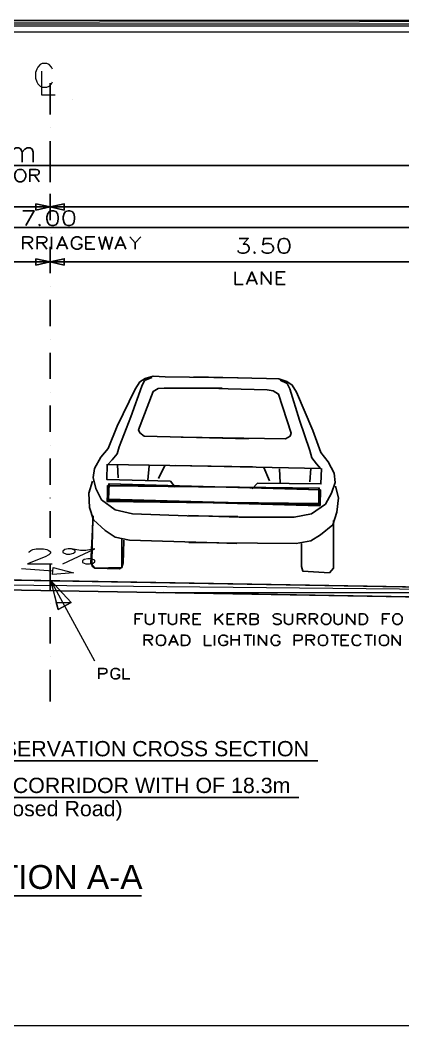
# Model space of a CAD drawing. Header units: inches. Extents: x 11 to 850, y 10 to 598.
# Drawn here: x 369.9 to 481.8, y 301.1 to 597.9 of the extents above; entities that cross this region are included whole.
import ezdxf

# ---------------------------------------------------------------- set-up
doc = ezdxf.new("R2010")
doc.units = ezdxf.units.IN
doc.header["$MEASUREMENT"] = 0
doc.layers.add('PDF_Geometry', color=7, linetype='Continuous')
doc.layers.add('PDF_Text', color=7, linetype='Continuous')
doc.styles.add('PDF Arial', font='arial.ttf')

msp = doc.modelspace()

# ---------------------------------------------------------------- linework, layer by layer
at = {"layer": 'PDF_Geometry', "lineweight": 0}
for points in [[(849.77, 597.95), (12.36, 596.91), (11.32, 597.95), (849.77, 597.95)], [(848.73, 596.91), (849.77, 597.95), (12.36, 596.91), (848.73, 596.91)], [(743.17, 150.35), (743.17, 596.19), (13.86, 596.19), (13.86, 12.88)], [(14.51, 304.11), (742.33, 304.11), (742.33, 594.5), (14.51, 594.5), (14.51, 304.11)], [(379.56, 437.96), (385.47, 436.46), (379.36, 435.94), (379.56, 437.96)], [(378.78, 434.32), (380.47, 427.75), (384.82, 427.75), (378.78, 434.32)], [(378.78, 434.32), (384.82, 427.75), (384.82, 427.75), (378.78, 434.32)], [(380.47, 427.75), (384.82, 427.75), (381.05, 425.73), (380.47, 427.75)]]:
    msp.add_lwpolyline(points, dxfattribs=at)
at = {"layer": 'PDF_Geometry', "lineweight": 20}
for points in [[(379.36, 583.64), (379.04, 584.29), (378.39, 585), (377.74, 585.33), (376.37, 585.33), (375.72, 585), (375.07, 584.29), (374.74, 583.64), (374.42, 582.66), (374.42, 581.04), (374.74, 580), (375.07, 579.35), (375.72, 578.7), (376.37, 578.37), (377.74, 578.37), (378.39, 578.7), (379.04, 579.35), (379.36, 580)], [(376.17, 583.12), (376.17, 576.16), (380.14, 576.16)], [(372.53, 442.38), (372.53, 442.58), (373.05, 442.97), (373.57, 443.23), (374.61, 443.42), (376.69, 443.42), (377.74, 443.23), (378.26, 442.97), (378.78, 442.58), (378.78, 442.19), (378.26, 441.73), (377.21, 441.15), (372.01, 439.06), (379.3, 439.06)], [(382.42, 439.06), (391.72, 443.42), (390.68, 443.23), (389.12, 442.97), (387.56, 442.97), (385.99, 443.23), (384.95, 443.42), (383.91, 443.42), (382.94, 443.23), (382.42, 442.77), (382.42, 442.38), (383.46, 441.93), (384.43, 441.93), (385.47, 442.19), (385.99, 442.58), (385.99, 442.97), (384.95, 443.42)], [(389.64, 440.49), (388.6, 440.3), (388.08, 439.91), (388.08, 439.45), (389.12, 439.06), (390.16, 439.06), (391.2, 439.26), (391.72, 439.65), (391.72, 440.1), (390.68, 440.49), (389.64, 440.49)], [(578.05, 430.67), (179.25, 437.63)], [(379.49, 436.92), (370.32, 437.63)], [(578.05, 427.75), (179.25, 434.71)], [(378.78, 434.32), (391.65, 410.71)], [(384.82, 427.75), (378.78, 434.32), (381.05, 425.73), (384.82, 427.75)]]:
    msp.add_lwpolyline(points, dxfattribs=at)
at = {"layer": 'PDF_Geometry', "lineweight": 25}
for points in [[(378.65, 579.61), (378.65, 570.37)], [(385.15, 574.66), (385.15, 574.66)], [(378.65, 566.53), (378.65, 566.53)], [(378.65, 562.63), (378.65, 554.96)], [(367.2, 559.45), (368.04, 560.29), (368.63, 560.62), (369.54, 560.62), (370.13, 560.29), (370.45, 559.45), (370.45, 556.45)], [(370.45, 559.45), (371.3, 560.29), (371.95, 560.62), (372.79, 560.62), (373.38, 560.29), (373.7, 559.45), (373.7, 556.45)], [(378.65, 550.6), (378.65, 558.79)], [(74.6, 555.54), (682.75, 555.54)], [(369.54, 554.37), (369.15, 554.24), (368.76, 553.85), (368.57, 553.53), (368.37, 553.01), (368.37, 552.16), (368.57, 551.64), (368.76, 551.25), (369.15, 550.93), (369.54, 550.73), (370.32, 550.73), (370.71, 550.93), (371.1, 551.25), (371.3, 551.64), (371.56, 552.16), (371.56, 553.01), (371.3, 553.53), (371.1, 553.85), (370.71, 554.24), (370.32, 554.37), (369.54, 554.37)], [(372.73, 550.73), (372.73, 554.37), (374.48, 554.37), (375.07, 554.24), (375.26, 554.05), (375.46, 553.72), (375.46, 553.33), (375.26, 553.01), (375.07, 552.81), (374.48, 552.68), (372.73, 552.68)], [(374.09, 552.68), (375.46, 550.73)], [(378.65, 551.06), (378.65, 551.06)], [(378.65, 547.22), (378.65, 539.48)], [(74.6, 543.38), (378.65, 543.38)], [(374.48, 544.29), (378.65, 543.38), (374.48, 542.47), (374.48, 544.29)], [(382.81, 542.47), (378.65, 543.38), (382.81, 544.29), (382.81, 542.47)], [(378.65, 543.38), (682.75, 543.38)], [(370.65, 542.28), (373.96, 542.28), (371.56, 537.92)], [(379.17, 542.28), (378.45, 542.08), (378, 541.5), (377.74, 540.45), (377.74, 539.8), (378, 538.76), (378.45, 538.18), (379.17, 537.92), (379.62, 537.92), (380.34, 538.18), (380.86, 538.76), (381.05, 539.8), (381.05, 540.45), (380.86, 541.5), (380.34, 542.08), (379.62, 542.28), (379.17, 542.28)], [(383.91, 542.28), (383.2, 542.08), (382.74, 541.5), (382.48, 540.45), (382.48, 539.8), (382.74, 538.76), (383.2, 538.18), (383.91, 537.92), (384.37, 537.92), (385.08, 538.18), (385.6, 538.76), (385.8, 539.8), (385.8, 540.45), (385.6, 541.5), (385.08, 542.08), (384.37, 542.28), (383.91, 542.28)], [(262.36, 537.4), (494.99, 537.4)], [(375.59, 538.37), (375.39, 538.18), (375.59, 537.92), (375.85, 538.18)], [(370.71, 531.02), (370.71, 534.67), (372.53, 534.67), (373.12, 534.47), (373.31, 534.34), (373.51, 533.95), (373.51, 533.63), (373.31, 533.3), (373.12, 533.11), (372.53, 532.91), (370.71, 532.91)], [(374.87, 531.02), (374.87, 534.67), (376.69, 534.67), (377.28, 534.47), (377.48, 534.34), (377.67, 533.95), (377.67, 533.63), (377.48, 533.3), (377.28, 533.11), (376.69, 532.91), (374.87, 532.91)], [(378.65, 535.58), (378.65, 535.58)], [(379.04, 531.02), (379.04, 534.67)], [(380.6, 531.02), (382.22, 534.67), (383.78, 531.02)], [(387.95, 533.82), (387.75, 534.15), (387.36, 534.47), (386.97, 534.67), (386.19, 534.67), (385.8, 534.47), (385.34, 534.15), (385.15, 533.82), (384.95, 533.3), (384.95, 532.39), (385.15, 531.87), (385.34, 531.54), (385.8, 531.22), (386.19, 531.02), (386.97, 531.02), (387.36, 531.22), (387.75, 531.54), (387.95, 531.87), (387.95, 532.39), (386.97, 532.39)], [(389.12, 531.02), (389.12, 534.67), (391.72, 534.67)], [(392.89, 534.67), (393.86, 531.02), (394.84, 534.67), (395.88, 531.02), (396.86, 534.67)], [(397.64, 531.02), (399.2, 534.67), (400.82, 531.02)], [(401.99, 534.67), (403.55, 532.91), (405.18, 534.67)], [(372.14, 532.91), (373.51, 531.02)], [(376.3, 532.91), (377.67, 531.02)], [(378.65, 531.74), (378.65, 524)], [(381.25, 532.26), (383.2, 532.26)], [(389.12, 532.91), (390.74, 532.91)], [(398.22, 532.26), (400.24, 532.26)], [(403.55, 532.91), (403.55, 531.02)], [(433.99, 534.21), (436.59, 534.21), (435.16, 532.52), (435.88, 532.52), (436.4, 532.33), (436.59, 532.13), (436.85, 531.48), (436.85, 531.09), (436.59, 530.44), (436.14, 530.05), (435.42, 529.85), (434.71, 529.85), (433.99, 530.05), (433.8, 530.24), (433.54, 530.63)], [(443.49, 534.21), (441.15, 534.21), (440.88, 532.33), (441.15, 532.52), (441.86, 532.72), (442.58, 532.72), (443.29, 532.52), (443.75, 532.13), (444.01, 531.48), (444.01, 531.09), (443.75, 530.44), (443.29, 530.05), (442.58, 529.85), (441.86, 529.85), (441.15, 530.05), (440.88, 530.24), (440.62, 530.63)], [(446.8, 534.21), (446.09, 533.95), (445.63, 533.37), (445.37, 532.33), (445.37, 531.67), (445.63, 530.63), (446.09, 530.05), (446.8, 529.85), (447.32, 529.85), (448.04, 530.05), (448.49, 530.63), (448.75, 531.67), (448.75, 532.33), (448.49, 533.37), (448.04, 533.95), (447.32, 534.21), (446.8, 534.21)], [(378.65, 525.69), (378.65, 529.14)], [(389.12, 531.02), (391.72, 531.02)], [(438.54, 530.24), (438.28, 530.05), (438.54, 529.85), (438.74, 530.05)], [(257.35, 527.32), (378.65, 527.32)], [(374.48, 528.23), (378.65, 527.32), (374.48, 526.41), (374.48, 528.23)], [(382.81, 526.41), (378.65, 527.32), (382.81, 528.23), (382.81, 526.41)], [(378.65, 527.32), (499.94, 527.32)], [(432.76, 524.39), (432.76, 520.75), (435.16, 520.75)], [(436.14, 520.75), (437.7, 524.39), (439.26, 520.75)], [(440.49, 520.75), (440.49, 524.39), (443.23, 520.75), (443.23, 524.39)], [(444.85, 520.75), (444.85, 524.39), (447.39, 524.39)], [(444.85, 522.63), (446.41, 522.63)], [(378.65, 520.16), (378.65, 520.1)], [(436.72, 521.92), (438.67, 521.92)], [(444.85, 520.75), (447.39, 520.75)], [(378.65, 516.26), (378.65, 508.52)], [(378.65, 504.69), (378.65, 504.69)], [(378.65, 500.78), (378.65, 493.11)], [(378.65, 489.21), (378.65, 489.21)], [(378.65, 485.37), (378.65, 477.63)], [(378.65, 473.73), (378.65, 473.73)], [(378.65, 469.89), (378.65, 462.15)], [(378.65, 458.31), (378.65, 458.25)], [(378.65, 454.41), (378.65, 446.67)], [(378.65, 442.84), (378.65, 442.84)], [(378.65, 438.93), (378.65, 431.19)], [(378.65, 427.36), (378.65, 427.36)], [(378.65, 423.46), (378.65, 415.78)], [(403.55, 421.31), (403.55, 424.43), (405.77, 424.43)], [(403.55, 422.94), (404.92, 422.94)], [(406.55, 424.43), (406.55, 422.22), (406.74, 421.76), (407.07, 421.5), (407.59, 421.31), (407.91, 421.31), (408.43, 421.5), (408.76, 421.76), (408.95, 422.22), (408.95, 424.43)], [(410.25, 424.43), (412.66, 424.43)], [(411.42, 424.43), (411.42, 421.31)], [(413.31, 424.43), (413.31, 422.22), (413.44, 421.76), (413.83, 421.5), (414.29, 421.31), (414.68, 421.31), (415.13, 421.5), (415.52, 421.76), (415.65, 422.22), (415.65, 424.43)], [(417.02, 421.31), (417.02, 424.43), (418.51, 424.43), (419.03, 424.3), (419.16, 424.11), (419.36, 423.85), (419.36, 423.52), (419.16, 423.26), (419.03, 423.13), (418.51, 422.94), (417.02, 422.94)], [(418.19, 422.94), (419.36, 421.31)], [(420.53, 421.31), (420.53, 424.43), (422.74, 424.43)], [(420.53, 422.94), (421.89, 422.94)], [(426.9, 421.31), (426.9, 424.43)], [(429.31, 424.43), (426.9, 422.35)], [(427.75, 423.13), (429.31, 421.31)], [(430.48, 421.31), (430.48, 424.43), (432.63, 424.43)], [(430.48, 422.94), (431.78, 422.94)], [(433.67, 421.31), (433.67, 424.43), (435.16, 424.43), (435.68, 424.3), (435.81, 424.11), (436.01, 423.85), (436.01, 423.52), (435.81, 423.26), (435.68, 423.13), (435.16, 422.94), (433.67, 422.94)], [(434.84, 422.94), (436.01, 421.31)], [(438.67, 422.94), (439.19, 422.8), (439.39, 422.67), (439.52, 422.35), (439.52, 421.89), (439.39, 421.63), (439.19, 421.5), (438.67, 421.31), (437.18, 421.31), (437.18, 424.43), (438.67, 424.43), (439.19, 424.3), (439.39, 424.11), (439.52, 423.85), (439.52, 423.52), (439.39, 423.26), (439.19, 423.13), (438.67, 422.94), (437.18, 422.94)], [(446.28, 423.98), (445.89, 424.3), (445.44, 424.43), (444.72, 424.43), (444.27, 424.3), (443.88, 423.98), (443.88, 423.72), (444.07, 423.39), (444.27, 423.26), (444.59, 423.13), (445.57, 422.8), (445.89, 422.67), (446.09, 422.54), (446.28, 422.22), (446.28, 421.76), (445.89, 421.5), (445.44, 421.31), (444.72, 421.31), (444.27, 421.5), (443.88, 421.76)], [(447.26, 424.43), (447.26, 422.22), (447.45, 421.76), (447.78, 421.5), (448.3, 421.31), (448.62, 421.31), (449.14, 421.5), (449.47, 421.76), (449.6, 422.22), (449.6, 424.43)], [(450.97, 421.31), (450.97, 424.43), (452.46, 424.43), (452.98, 424.3), (453.18, 424.11), (453.31, 423.85), (453.31, 423.52), (453.18, 423.26), (452.98, 423.13), (452.46, 422.94), (450.97, 422.94)], [(452.14, 422.94), (453.31, 421.31)], [(454.48, 421.31), (454.48, 424.43), (456.04, 424.43), (456.49, 424.3), (456.69, 424.11), (456.88, 423.85), (456.88, 423.52), (456.69, 423.26), (456.49, 423.13), (456.04, 422.94), (454.48, 422.94)], [(455.65, 422.94), (456.88, 421.31)], [(459.03, 424.43), (458.7, 424.3), (458.38, 423.98), (458.18, 423.72), (458.05, 423.26), (458.05, 422.54), (458.18, 422.09), (458.38, 421.76), (458.7, 421.5), (459.03, 421.31), (459.68, 421.31), (460.07, 421.5), (460.4, 421.76), (460.53, 422.09), (460.72, 422.54), (460.72, 423.26), (460.53, 423.72), (460.4, 423.98), (460.07, 424.3), (459.68, 424.43), (459.03, 424.43)], [(461.7, 424.43), (461.7, 422.22), (461.89, 421.76), (462.22, 421.5), (462.74, 421.31), (463.06, 421.31), (463.58, 421.5), (463.91, 421.76), (464.1, 422.22), (464.1, 424.43)], [(465.4, 421.31), (465.4, 424.43), (467.81, 421.31), (467.81, 424.43)], [(469.11, 421.31), (469.11, 424.43), (470.28, 424.43), (470.8, 424.3), (471.13, 423.98), (471.32, 423.72), (471.45, 423.26), (471.45, 422.54), (471.32, 422.09), (471.13, 421.76), (470.8, 421.5), (470.28, 421.31), (469.11, 421.31)], [(475.87, 421.31), (475.87, 424.43), (478.02, 424.43)], [(475.87, 422.94), (477.17, 422.94)], [(479.91, 424.43), (479.58, 424.3), (479.19, 423.98), (479.06, 423.72), (478.87, 423.26), (478.87, 422.54), (479.06, 422.09), (479.19, 421.76), (479.58, 421.5), (479.91, 421.31), (480.56, 421.31), (480.88, 421.5), (481.21, 421.76), (481.4, 422.09), (481.6, 422.54), (481.6, 423.26), (481.4, 423.72), (481.21, 423.98), (480.88, 424.3), (480.56, 424.43), (479.91, 424.43)], [(420.53, 421.31), (422.74, 421.31)], [(430.48, 421.31), (432.63, 421.31)], [(406.16, 415.2), (406.16, 418.25), (407.72, 418.25), (408.17, 418.12), (408.37, 417.99), (408.56, 417.67), (408.56, 417.41), (408.37, 417.08), (408.17, 416.95), (407.72, 416.82), (406.16, 416.82)], [(407.33, 416.82), (408.56, 415.2)], [(410.71, 418.25), (410.38, 418.12), (410.06, 417.8), (409.86, 417.54), (409.73, 417.08), (409.73, 416.37), (409.86, 415.91), (410.06, 415.59), (410.38, 415.33), (410.71, 415.2), (411.36, 415.2), (411.75, 415.33), (412.07, 415.59), (412.2, 415.91), (412.4, 416.37), (412.4, 417.08), (412.2, 417.54), (412.07, 417.8), (411.75, 418.12), (411.36, 418.25), (410.71, 418.25)], [(413.37, 415.2), (414.74, 418.25), (416.11, 415.2)], [(413.9, 416.24), (415.59, 416.24)], [(417.08, 415.2), (417.08, 418.25), (418.25, 418.25), (418.77, 418.12), (419.1, 417.8), (419.29, 417.54), (419.49, 417.08), (419.49, 416.37), (419.29, 415.91), (419.1, 415.59), (418.77, 415.33), (418.25, 415.2), (417.08, 415.2)], [(423.85, 418.25), (423.85, 415.2), (425.86, 415.2)], [(426.71, 415.2), (426.71, 418.25)], [(430.54, 417.54), (430.41, 417.8), (430.02, 418.12), (429.7, 418.25), (429.05, 418.25), (428.72, 418.12), (428.4, 417.8), (428.2, 417.54), (428.01, 417.08), (428.01, 416.37), (428.2, 415.91), (428.4, 415.59), (428.72, 415.33), (429.05, 415.2), (429.7, 415.2), (430.02, 415.33), (430.41, 415.59), (430.54, 415.91), (430.54, 416.37), (429.7, 416.37)], [(431.58, 415.2), (431.58, 418.25)], [(431.58, 416.82), (433.93, 416.82)], [(433.93, 418.25), (433.93, 415.2)], [(435.29, 418.25), (437.63, 418.25)], [(436.46, 418.25), (436.46, 415.2)], [(438.28, 415.2), (438.28, 418.25)], [(439.65, 415.2), (439.65, 418.25), (441.99, 415.2), (441.99, 418.25)], [(445.83, 417.54), (445.7, 417.8), (445.37, 418.12), (445.05, 418.25), (444.33, 418.25), (444.01, 418.12), (443.68, 417.8), (443.49, 417.54), (443.36, 417.08), (443.36, 416.37), (443.49, 415.91), (443.68, 415.59), (444.01, 415.33), (444.33, 415.2), (445.05, 415.2), (445.37, 415.33), (445.7, 415.59), (445.83, 415.91), (445.83, 416.37), (445.05, 416.37)], [(450.05, 415.2), (450.05, 418.25), (451.55, 418.25), (452.07, 418.12), (452.27, 417.99), (452.4, 417.67), (452.4, 417.21), (452.27, 416.95), (452.07, 416.82), (451.55, 416.63), (450.05, 416.63)], [(453.57, 415.2), (453.57, 418.25), (455.13, 418.25), (455.58, 418.12), (455.78, 417.99), (455.97, 417.67), (455.97, 417.41), (455.78, 417.08), (455.58, 416.95), (455.13, 416.82), (453.57, 416.82)], [(454.74, 416.82), (455.97, 415.2)], [(458.12, 418.25), (457.79, 418.12), (457.47, 417.8), (457.27, 417.54), (457.14, 417.08), (457.14, 416.37), (457.27, 415.91), (457.47, 415.59), (457.79, 415.33), (458.12, 415.2), (458.83, 415.2), (459.16, 415.33), (459.49, 415.59), (459.62, 415.91), (459.81, 416.37), (459.81, 417.08), (459.62, 417.54), (459.49, 417.8), (459.16, 418.12), (458.83, 418.25), (458.12, 418.25)], [(460.85, 418.25), (463.19, 418.25)], [(462.02, 418.25), (462.02, 415.2)], [(463.84, 415.2), (463.84, 418.25), (466.05, 418.25)], [(463.84, 416.82), (465.21, 416.82)], [(469.57, 417.54), (469.37, 417.8), (469.05, 418.12), (468.72, 418.25), (468.07, 418.25), (467.74, 418.12), (467.35, 417.8), (467.22, 417.54), (467.03, 417.08), (467.03, 416.37), (467.22, 415.91), (467.35, 415.59), (467.74, 415.33), (468.07, 415.2), (468.72, 415.2), (469.05, 415.33), (469.37, 415.59), (469.57, 415.91)], [(470.61, 418.25), (472.95, 418.25)], [(471.78, 418.25), (471.78, 415.2)], [(473.6, 415.2), (473.6, 418.25)], [(475.94, 418.25), (475.61, 418.12), (475.29, 417.8), (475.09, 417.54), (474.96, 417.08), (474.96, 416.37), (475.09, 415.91), (475.29, 415.59), (475.61, 415.33), (475.94, 415.2), (476.65, 415.2), (476.98, 415.33), (477.3, 415.59), (477.5, 415.91), (477.63, 416.37), (477.63, 417.08), (477.5, 417.54), (477.3, 417.8), (476.98, 418.12), (476.65, 418.25), (475.94, 418.25)], [(478.67, 415.2), (478.67, 418.25), (481.01, 415.2), (481.01, 418.25)], [(463.84, 415.2), (466.05, 415.2)], [(378.65, 411.88), (378.65, 411.88)], [(378.65, 408.04), (378.65, 398.81)], [(392.89, 405.44), (392.89, 408.5), (394.45, 408.5), (394.9, 408.37), (395.1, 408.24), (395.29, 407.91), (395.29, 407.46), (395.1, 407.2), (394.9, 407.07), (394.45, 406.87), (392.89, 406.87)], [(398.94, 407.78), (398.81, 408.04), (398.48, 408.37), (398.16, 408.5), (397.44, 408.5), (397.12, 408.37), (396.79, 408.04), (396.6, 407.78), (396.47, 407.33), (396.47, 406.61), (396.6, 406.16), (396.79, 405.83), (397.12, 405.57), (397.44, 405.44), (398.16, 405.44), (398.48, 405.57), (398.81, 405.83), (398.94, 406.16), (398.94, 406.61), (398.16, 406.61)], [(399.98, 408.5), (399.98, 405.44), (401.99, 405.44)], [(291.3, 381.44), (456.95, 381.44)], [(299.04, 370.71), (451.42, 370.71)]]:
    msp.add_lwpolyline(points, dxfattribs=at)
at = {"layer": 'PDF_Geometry', "color": 3, "lineweight": 0}
for points in [[(374.48, 544.29), (374.48, 543.38), (378.65, 543.38), (374.48, 544.29)], [(374.48, 543.38), (378.65, 543.38), (374.48, 542.47), (374.48, 543.38)], [(382.81, 544.29), (378.65, 543.38), (382.81, 543.38), (382.81, 544.29)], [(378.65, 543.38), (382.81, 543.38), (382.81, 542.47), (378.65, 543.38)], [(374.48, 528.23), (374.48, 527.32), (378.65, 527.32), (374.48, 528.23)], [(374.48, 527.32), (378.65, 527.32), (374.48, 526.41), (374.48, 527.32)], [(382.81, 528.23), (378.65, 527.32), (382.81, 527.32), (382.81, 528.23)], [(378.65, 527.32), (382.81, 527.32), (382.81, 526.41), (378.65, 527.32)]]:
    msp.add_lwpolyline(points, dxfattribs=at)
at = {"layer": 'PDF_Geometry', "color": 5, "lineweight": 25}
for points in [[(433.67, 493.43), (412.33, 493.76), (408.82, 493.89), (406.48, 493.24), (404.86, 492.26), (403.49, 490.12), (398.29, 479.26), (395.62, 472.75), (393.47, 470.22), (391.59, 466.9), (391.2, 464.3), (392.04, 461.05), (393.73, 457.79), (397.64, 454.87), (402.71, 453.7), (418.77, 453.05), (433.54, 452.92)], [(437.89, 467.42), (395.55, 468.13), (396.79, 469.44), (398.22, 471.26), (398.81, 473.27), (402.25, 482.05), (405.51, 490.96), (406.29, 492.65), (408.37, 493.5)], [(415.46, 467.81), (457.73, 466.9), (456.62, 468.26), (455.19, 470.09), (454.67, 472.17), (451.62, 481.08), (448.82, 490.18), (448.04, 491.74), (445.96, 492.78)], [(420.72, 493.69), (441.99, 493.24), (445.57, 493.17), (447.91, 492.39), (449.47, 491.29), (450.77, 489.21), (455.52, 478.02), (457.86, 471.58), (459.94, 468.85), (461.7, 465.53), (462.02, 462.87), (460.98, 459.68), (459.16, 456.49), (455.13, 453.7), (450.05, 452.72), (433.99, 452.72), (419.16, 453.18)], [(428.98, 490.38), (423.46, 490.38), (412.01, 490.44), (410.25, 490.31), (408.82, 489.47), (404.53, 478.22), (404.86, 477.37), (406.16, 476.39), (436.66, 475.61)], [(425.28, 490.44), (430.74, 490.25), (442.19, 489.92), (443.94, 489.6), (445.44, 488.69), (449.21, 477.3), (448.88, 476.39), (447.52, 475.61), (417.02, 476.07)], [(395.36, 468.2), (395.29, 463.71), (413.83, 463.19), (415.26, 461.44)], [(398.35, 468), (398.55, 464.17)], [(407.59, 467.68), (407.2, 463.52)], [(412.2, 467.81), (410.38, 464.04)], [(457.99, 466.96), (457.86, 462.41), (439.32, 462.67), (437.76, 460.98)], [(441.15, 467.22), (442.84, 463.32)], [(445.76, 466.83), (445.96, 462.74)], [(454.93, 466.9), (454.67, 463.06)], [(391.07, 463.19), (389.96, 459.75), (390.22, 455.52), (391.33, 451.88), (394.77, 448.82), (397.64, 446.87), (401.86, 446.02), (424.5, 445.31), (433.28, 444.98)], [(395.49, 461.89), (395.36, 457.27), (457.27, 456.49), (457.4, 461.18), (395.49, 461.89)], [(395.42, 461.96), (395.42, 457.4), (457.21, 456.69), (457.27, 461.18), (395.42, 461.96)], [(457.6, 460.66), (457.53, 455.97), (395.62, 457.73), (395.82, 462.41), (457.6, 460.66)], [(457.73, 460.72), (457.6, 456.23), (395.69, 457.99), (395.88, 462.41), (457.73, 460.72)], [(462.09, 461.76), (463, 458.31), (462.54, 454.15), (461.37, 450.45), (457.79, 447.58), (454.87, 445.76), (450.58, 445.05), (428.01, 445.18), (419.23, 445.31)], [(400.24, 446.02), (400.11, 442.25), (400.04, 439.39), (399.59, 438.02), (391.78, 437.76), (390.61, 439.19), (391.2, 453.11)], [(391.13, 452.59), (390.81, 439.71), (391, 438.35), (391.72, 437.76), (398.94, 437.57), (399.59, 437.96), (399.59, 439.13), (399.65, 446.28)], [(452.2, 444.98), (452.2, 441.21), (452.14, 438.28), (452.53, 436.92), (460.33, 436.46), (461.57, 437.83), (461.57, 451.68)]]:
    msp.add_lwpolyline(points, dxfattribs=at)
at = {"layer": 'PDF_Geometry', "color": 251, "lineweight": 25, "true_color": 0x545454}
msp.add_lwpolyline([(578.05, 427.75), (179.25, 434.71), (179.25, 437.63), (578.05, 430.67), (578.05, 427.75)], dxfattribs=at)
at = {"layer": 'PDF_Geometry', "color": 251, "lineweight": 0, "true_color": 0x545454}
for points in [[(179.25, 434.71), (411.88, 430.67), (578.05, 430.67), (179.25, 434.71)], [(179.25, 434.71), (345.48, 434.71), (578.05, 430.67), (179.25, 434.71)], [(411.88, 430.67), (578.05, 430.67), (578.05, 427.75), (411.88, 430.67)]]:
    msp.add_lwpolyline(points, dxfattribs=at)
at = {"layer": 'PDF_Geometry', "color": 1, "lineweight": 25}
msp.add_lwpolyline([(342.88, 341.97), (405.38, 341.97)], dxfattribs=at)

# ---------------------------------------------------------------- texts
at = {"layer": 'PDF_Text', "char_height": 4.4692, "attachment_point": 7, "style": 'PDF Arial'}
for s, insert in [('\\W1.000844;SERVICES RESERVATION CROSS SECTION', (322.81, 382.73)), ('\\W1.000731;CROSS SECTION FOR CORRIDOR WITH OF 18.3m', (299.35, 372)), ('\\W1.000829;(Proposed Road)', (352.29, 363.93))]:
    msp.add_mtext(s, dxfattribs=dict(at, insert=insert))
at = {"layer": 'PDF_Text', "color": 1, "insert": (343.31, 343.93), "char_height": 6.9831, "attachment_point": 7, "style": 'PDF Arial'}
msp.add_mtext('\\W1.000915;SECTION A-A', dxfattribs=at)

doc.saveas('drawing.dxf')
